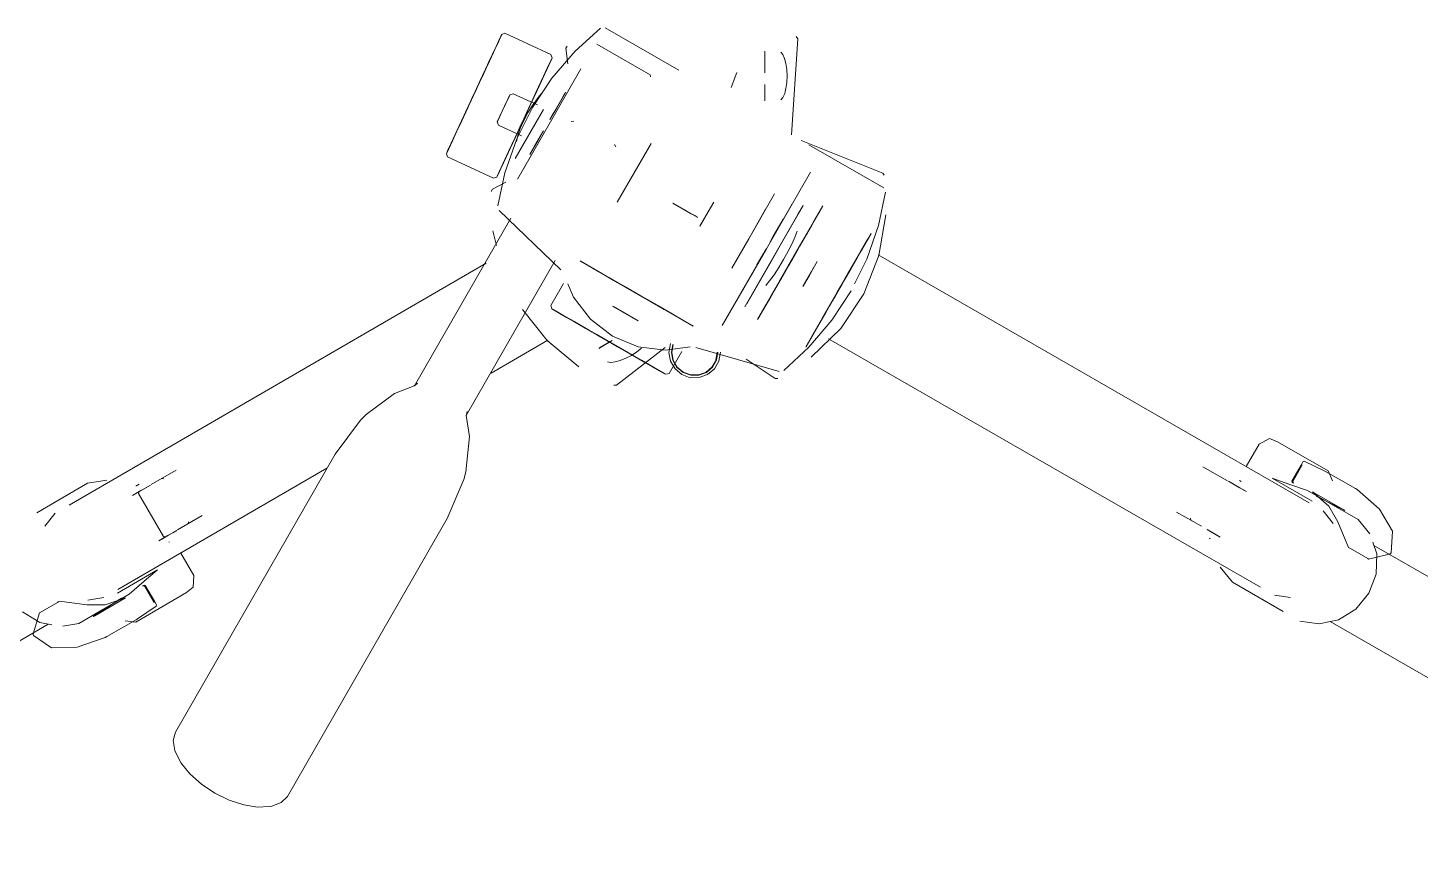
# Model space of a CAD drawing. Header units: inches. Extents: x 22 to 382261, y 22 to 371281.
# Drawn here: x 140606.1 to 140887.7, y 244806.1 to 244975.6 of the extents above; entities that cross this region are included whole.
import ezdxf

# ---------------------------------------------------------------- set-up
doc = ezdxf.new("R2010")
doc.units = ezdxf.units.IN
doc.header["$MEASUREMENT"] = 0
doc.layers.add('A-GENM', color=13, linetype='Continuous', lineweight=9)
doc.layers.add('G-IMPT', color=8, linetype='Continuous', lineweight=9)

# ---------------------------------------------------------------- blocks, each defined once
blk = doc.blocks.new('LR2029_ESTUDIO_FOTOGRAFICO_02_TRIPODE - TRIPODE_ICV_DWG-656751-01-Ground floor DIMENSION PLAN')
at = {"layer": 'G-IMPT'}
for p, q in [((-341.75, -1092.21), (-343.61, -1094.55)), ((-341.87, -1092.36), (-343.61, -1094.55)), ((-341.75, -1092.21), (-343.42, -1094.3)), ((-341.76, -1092.23), (-343.36, -1094.23)), ((-341.19, -1091.51), (-343.1, -1093.91)), ((-343.1, -1093.91), (-341.76, -1092.23)), ((-342.77, -1093.49), (-340.72, -1090.91)), ((-340.29, -1090.37), (-342.44, -1093.08)), ((-342.44, -1093.08), (-340.41, -1090.52)), ((-341.76, -1092.23), (-342.35, -1092.96)), ((-341.87, -1092.36), (-340.38, -1090.49)), ((-341.87, -1092.36), (-340.66, -1090.84)), ((-341.19, -1091.51), (-341.76, -1092.23)), ((-340.72, -1090.91), (-341.19, -1091.51)), ((-340.41, -1090.52), (-340.72, -1090.91)), ((-340.29, -1090.37), (-340.41, -1090.52)), ((-340.38, -1090.49), (-340.29, -1090.37)), ((-339.58, -1090.29), (-340.29, -1090.37)), ((-335.58, -1093.47), (-339.58, -1090.29)), ((-345.77, -1097.27), (-343.85, -1094.85)), ((-343.5, -1094.41), (-345.41, -1096.81)), ((-345.34, -1096.72), (-343.61, -1094.55)), ((-343.36, -1094.23), (-345.15, -1096.48)), ((-345.11, -1096.43), (-343.42, -1094.3)), ((-345.11, -1096.43), (-343.61, -1094.55)), ((-344.89, -1096.16), (-343.42, -1094.3)), ((-343.1, -1093.91), (-344.88, -1096.15)), ((-343.36, -1094.23), (-344.88, -1096.15)), ((-342.77, -1093.49), (-344.57, -1095.75)), ((-343.1, -1093.91), (-344.57, -1095.75)), ((-342.13, -1092.69), (-344.2, -1095.28)), ((-342.44, -1093.08), (-344.2, -1095.28)), ((-342.13, -1092.69), (-343.85, -1094.85)), ((-343.42, -1094.3), (-343.61, -1094.55)), ((-342.35, -1092.96), (-343.5, -1094.41)), ((-335.58, -1093.47), (-331.57, -1096.66)), ((-326.61, -1097.16), (-320.55, -1093.87)), ((-319.64, -1093.99), (-307.2, -1105.8)), ((-347.34, -1099.23), (-345.41, -1096.81)), ((-345.34, -1096.72), (-347.32, -1099.21)), ((-347.32, -1099.21), (-345.77, -1097.27)), ((-347.11, -1098.94), (-346.15, -1097.74)), ((-346.96, -1098.76), (-345.41, -1096.81)), ((-346.81, -1098.56), (-346.05, -1097.61)), ((-345.11, -1096.43), (-346.68, -1098.4)), ((-346.68, -1098.4), (-345.34, -1096.72)), ((-346.64, -1098.36), (-345.15, -1096.48)), ((-346.15, -1097.74), (-345.11, -1096.43)), ((-344.89, -1096.16), (-346.05, -1097.61)), ((-345.77, -1097.27), (-344.2, -1095.28)), ((-331.93, -1097.91), (-333.98, -1100.49)), ((-331.61, -1097.52), (-333.65, -1100.08)), ((-333.65, -1100.08), (-331.93, -1097.91)), ((-331.5, -1097.37), (-333.34, -1099.69)), ((-331.59, -1097.49), (-333.34, -1099.69)), ((-331.87, -1097.84), (-333.08, -1099.36)), ((-331.87, -1097.84), (-332.94, -1099.19)), ((-332.5, -1101.35), (-326.61, -1097.16)), ((-331.93, -1097.91), (-332.4, -1098.51)), ((-331.61, -1097.52), (-331.93, -1097.91)), ((-331.5, -1097.37), (-331.61, -1097.52)), ((-331.57, -1096.66), (-331.5, -1097.37)), ((-328.66, -1099.31), (-328.31, -1096.15)), ((-328.31, -1096.15), (-327.96, -1095.76)), ((-322.04, -1096.78), (-313.03, -1105.34)), ((-348.06, -1100.15), (-350.21, -1102.84)), ((-350.21, -1102.84), (-348.59, -1100.8)), ((-349.17, -1101.53), (-346.96, -1098.76)), ((-349.17, -1101.53), (-347.34, -1099.23)), ((-348.96, -1101.27), (-347.32, -1099.21)), ((-348.27, -1100.41), (-348.96, -1101.27)), ((-348.64, -1100.87), (-346.64, -1098.36)), ((-348.59, -1100.8), (-347.63, -1099.6)), ((-347.63, -1099.6), (-348.27, -1100.41)), ((-348.06, -1100.15), (-347.11, -1098.94)), ((-347.78, -1099.79), (-346.81, -1098.56)), ((-347.78, -1099.79), (-347.11, -1098.94)), ((-347.63, -1099.6), (-346.68, -1098.4)), ((-347.11, -1098.94), (-347.63, -1099.6)), ((-346.68, -1098.4), (-347.32, -1099.21)), ((-333.34, -1099.69), (-335.4, -1102.28)), ((-333.65, -1100.08), (-335.4, -1102.28)), ((-333.98, -1100.49), (-335.4, -1102.28)), ((-333.08, -1099.36), (-335.05, -1101.84)), ((-333.08, -1099.36), (-334.82, -1101.55)), ((-333.55, -1099.96), (-334.72, -1101.43)), ((-332.94, -1099.19), (-334.62, -1101.3)), ((-332.97, -1099.22), (-334.56, -1101.23)), ((-332.4, -1098.51), (-334.31, -1100.9)), ((-333.98, -1100.49), (-332.4, -1098.51)), ((-332.97, -1099.22), (-333.55, -1099.96)), ((-333.08, -1099.36), (-333.34, -1099.69)), ((-350.44, -1103.14), (-352.26, -1105.42)), ((-350.56, -1103.28), (-352.07, -1105.18)), ((-350.21, -1102.84), (-352.02, -1105.12)), ((-350.44, -1103.14), (-352.02, -1105.12)), ((-350.21, -1102.84), (-351.75, -1104.77)), ((-351.75, -1104.77), (-350.56, -1103.28)), ((-349.23, -1101.61), (-351.43, -1104.38)), ((-351.18, -1104.06), (-350.12, -1102.74)), ((-351.18, -1104.06), (-350.43, -1103.11)), ((-351.08, -1103.94), (-349.6, -1102.08)), ((-351.08, -1103.94), (-350.12, -1102.74)), ((-350.56, -1103.28), (-351.08, -1103.94)), ((-349.23, -1101.61), (-350.88, -1103.69)), ((-349.91, -1102.47), (-350.56, -1103.28)), ((-350.43, -1103.11), (-349.46, -1101.9)), ((-350.12, -1102.74), (-349.17, -1101.53)), ((-350.12, -1102.74), (-349.46, -1101.9)), ((-349.91, -1102.47), (-348.96, -1101.27)), ((-348.96, -1101.27), (-349.6, -1102.08)), ((-349.6, -1102.08), (-349.17, -1101.53)), ((-349.17, -1101.53), (-349.46, -1101.9)), ((-348.64, -1100.87), (-349.17, -1101.53)), ((-341.58, -1102.62), (-343.77, -1105.37)), ((-343.77, -1105.37), (-341.69, -1102.76)), ((-343.12, -1104.56), (-341.69, -1102.76)), ((-341.69, -1102.76), (-342.01, -1103.17)), ((-341.58, -1102.62), (-340.87, -1102.54)), ((-340.87, -1102.54), (-336.63, -1105.91)), ((-338.17, -1105.76), (-336.36, -1103.48)), ((-336.31, -1103.42), (-337.88, -1105.4)), ((-337.85, -1105.35), (-336.09, -1103.14)), ((-337.85, -1105.35), (-336.36, -1103.48)), ((-337.73, -1106.16), (-332.5, -1101.35)), ((-337.53, -1104.96), (-335.78, -1102.75)), ((-337.36, -1104.74), (-336.1, -1103.15)), ((-337.36, -1104.74), (-336.31, -1103.42)), ((-336.98, -1104.26), (-335.05, -1101.84)), ((-336.98, -1104.26), (-335.4, -1102.28)), ((-336.98, -1104.26), (-335.78, -1102.75)), ((-336.54, -1103.72), (-334.82, -1101.55)), ((-334.56, -1101.23), (-336.36, -1103.48)), ((-334.72, -1101.43), (-336.36, -1103.48)), ((-336.31, -1103.42), (-334.62, -1101.3)), ((-336.31, -1103.42), (-334.82, -1101.55)), ((-334.31, -1100.9), (-336.09, -1103.14)), ((-336.07, -1104.44), (-334.84, -1103.53)), ((-334.31, -1100.9), (-335.78, -1102.75)), ((-335.05, -1101.84), (-335.4, -1102.28)), ((-335.21, -1110.23), (-326.34, -1100.88)), ((-355.04, -1108.91), (-352.98, -1106.32)), ((-354.71, -1108.5), (-352.98, -1106.32)), ((-354.38, -1108.09), (-352.61, -1105.85)), ((-354.07, -1107.7), (-352.26, -1105.42)), ((-354.07, -1107.7), (-352.61, -1105.85)), ((-353.81, -1107.37), (-352.02, -1105.12)), ((-351.75, -1104.77), (-353.56, -1107.05)), ((-352.07, -1105.18), (-353.56, -1107.05)), ((-351.43, -1104.38), (-353.29, -1106.72)), ((-350.88, -1103.69), (-352.98, -1106.32)), ((-351.43, -1104.38), (-352.98, -1106.32)), ((-352.61, -1105.85), (-352.98, -1106.32)), ((-350.88, -1103.69), (-352.61, -1105.85)), ((-351.08, -1103.94), (-352.25, -1105.4)), ((-352.25, -1105.4), (-351.18, -1104.06)), ((-352.07, -1105.18), (-351.08, -1103.94)), ((-351.43, -1104.38), (-351.75, -1104.77)), ((-343.77, -1105.37), (-345.3, -1107.31)), ((-343.77, -1105.37), (-345.19, -1107.16)), ((-343.77, -1105.37), (-345.19, -1107.16)), ((-337.73, -1106.16), (-342.31, -1111.6)), ((-338.17, -1105.76), (-340.37, -1108.53)), ((-340.37, -1108.53), (-338.54, -1106.23)), ((-340.16, -1108.27), (-338.52, -1106.2)), ((-337.85, -1105.35), (-339.85, -1107.87)), ((-339.48, -1107.41), (-338.52, -1106.2)), ((-339.27, -1107.14), (-338.31, -1105.94)), ((-337.53, -1104.96), (-339.21, -1107.06)), ((-338.84, -1106.6), (-337.36, -1104.74)), ((-338.84, -1106.6), (-337.88, -1105.4)), ((-338.76, -1106.93), (-337.41, -1105.6)), ((-338.17, -1105.76), (-338.54, -1106.23)), ((-336.54, -1103.72), (-338.52, -1106.2)), ((-338.52, -1106.2), (-336.98, -1104.26)), ((-338.31, -1105.94), (-337.25, -1104.61)), ((-337.85, -1105.35), (-338.17, -1105.76)), ((-337.41, -1105.6), (-336.07, -1104.44)), ((-337.36, -1104.74), (-337.25, -1104.61)), ((-330.62, -1104.93), (-333.4, -1107.86)), ((-331.12, -1105.46), (-333.4, -1107.86)), ((-331.12, -1105.46), (-333.4, -1107.86)), ((-331.92, -1106.3), (-333.4, -1107.86)), ((-330.62, -1104.93), (-333.16, -1107.61)), ((-330.62, -1104.93), (-333.16, -1107.61)), ((-330.44, -1104.75), (-333.07, -1107.52)), ((-330.62, -1104.93), (-331.12, -1105.46)), ((-313.05, -1105.36), (-313.02, -1105.76)), ((-289.4, -1106.2), (-290.03, -1108.82)), ((-289.44, -1106.36), (-290.03, -1108.82)), ((-289.4, -1106.2), (-290.01, -1108.74)), ((-289.44, -1106.36), (-290.01, -1108.74)), ((-288.13, -1123.9), (-282.32, -1105.31)), ((-282.32, -1105.31), (-282.48, -1104.81)), ((-354.71, -1108.5), (-356.82, -1111.16)), ((-356.82, -1111.16), (-355.04, -1108.91)), ((-355.04, -1108.91), (-356.73, -1111.04)), ((-356.73, -1111.04), (-355.3, -1109.24)), ((-354.38, -1108.09), (-356.71, -1111.01)), ((-356.71, -1111.01), (-354.71, -1108.5)), ((-356.39, -1110.61), (-354.38, -1108.09)), ((-355.92, -1110.02), (-354.07, -1107.7)), ((-355.39, -1109.35), (-353.56, -1107.05)), ((-355.35, -1109.3), (-353.81, -1107.37)), ((-355.3, -1109.24), (-353.29, -1106.72)), ((-355.04, -1108.91), (-353.29, -1106.72)), ((-354.38, -1108.09), (-354.71, -1108.5)), ((-353.29, -1106.72), (-353.56, -1107.05)), ((-345.19, -1107.16), (-345.3, -1107.31)), ((-345.3, -1107.31), (-345.19, -1107.16)), ((-345.3, -1107.31), (-345.23, -1108.01)), ((-345.23, -1108.01), (-341.23, -1111.2)), ((-343.54, -1115.41), (-335.65, -1107.1)), ((-343.54, -1115.41), (-335.65, -1107.1)), ((-340.44, -1108.61), (-342.64, -1111.38)), ((-342.29, -1110.93), (-340.81, -1109.07)), ((-341.76, -1110.28), (-340.81, -1109.07)), ((-339.79, -1107.8), (-341.65, -1110.13)), ((-339.27, -1107.14), (-341.42, -1109.84)), ((-341.33, -1109.73), (-339.85, -1107.87)), ((-341.33, -1109.73), (-340.37, -1108.53)), ((-340.81, -1109.07), (-341.33, -1109.73)), ((-340.44, -1108.61), (-341.12, -1109.47)), ((-340.02, -1108.34), (-341.11, -1109.73)), ((-341.06, -1109.39), (-339.27, -1107.14)), ((-340.44, -1108.61), (-338.84, -1106.6)), ((-340.44, -1108.61), (-339.48, -1107.41)), ((-339.79, -1107.8), (-340.44, -1108.61)), ((-340.16, -1108.27), (-339.21, -1107.06)), ((-339.48, -1107.41), (-340.16, -1108.27)), ((-338.76, -1106.93), (-340.02, -1108.34)), ((-339.79, -1107.8), (-338.84, -1106.6)), ((-339.27, -1107.14), (-339.79, -1107.8)), ((-338.84, -1106.6), (-339.48, -1107.41)), ((-332.96, -1107.4), (-334.86, -1109.39)), ((-334.28, -1108.78), (-334.86, -1109.39)), ((-332.96, -1107.4), (-334.28, -1108.78)), ((-297.74, -1111.73), (-295.87, -1109.02)), ((-289.98, -1108.63), (-290.42, -1110.46)), ((-289.98, -1108.63), (-290.29, -1109.9)), ((-290.01, -1108.74), (-290.03, -1108.82)), ((-285.98, -1107.71), (-286.26, -1107.13)), ((-285.82, -1108.57), (-285.98, -1107.71)), ((-285.8, -1109.64), (-285.82, -1108.57)), ((-356.82, -1111.16), (-356.73, -1111.04)), ((-356.75, -1111.86), (-356.82, -1111.16)), ((-356.75, -1111.86), (-352.74, -1115.05)), ((-356.73, -1111.04), (-356.45, -1110.68)), ((-356.39, -1110.61), (-356.71, -1111.01)), ((-356.45, -1110.68), (-355.39, -1109.35)), ((-355.35, -1109.3), (-355.92, -1110.02)), ((-346.22, -1117.68), (-342.31, -1111.6)), ((-342.95, -1111.77), (-344.77, -1114.05)), ((-342.64, -1111.38), (-344.5, -1113.72)), ((-342.95, -1111.77), (-344.5, -1113.72)), ((-344.08, -1119.57), (-335.21, -1110.23)), ((-341.65, -1110.13), (-343.46, -1112.41)), ((-342.29, -1110.93), (-343.46, -1112.4)), ((-342.38, -1111.06), (-343.46, -1112.4)), ((-341.76, -1110.28), (-343.28, -1112.17)), ((-342.29, -1110.93), (-343.28, -1112.17)), ((-342.95, -1111.77), (-343.28, -1112.17)), ((-341.42, -1109.84), (-343.23, -1112.12)), ((-341.12, -1109.47), (-342.95, -1111.77)), ((-341.42, -1109.84), (-342.95, -1111.77)), ((-341.96, -1111.01), (-342.5, -1112.1)), ((-335.21, -1110.23), (-342.43, -1117.83)), ((-342.38, -1111.06), (-341.33, -1109.73)), ((-341.11, -1109.73), (-341.96, -1111.01)), ((-339.84, -1114.64), (-337.18, -1111.84)), ((-339.04, -1113.79), (-336.68, -1111.31)), ((-339.04, -1113.79), (-337.18, -1111.84)), ((-339.04, -1113.79), (-337.18, -1111.84)), ((-337.18, -1111.84), (-337.56, -1112.24)), ((-330.25, -1110.82), (-330.78, -1110.74)), ((-286.17, -1112.12), (-285.92, -1110.85)), ((-285.92, -1110.85), (-285.8, -1109.64)), ((-346.6, -1116.36), (-344.96, -1114.29)), ((-345.02, -1114.37), (-346.56, -1116.3)), ((-346.56, -1116.3), (-345.28, -1114.7)), ((-346.5, -1116.23), (-344.77, -1114.05)), ((-346.25, -1115.91), (-344.5, -1113.72)), ((-345.02, -1114.37), (-345.98, -1115.57)), ((-345.92, -1115.49), (-343.81, -1112.85)), ((-345.59, -1115.08), (-343.81, -1112.85)), ((-345.28, -1114.7), (-343.46, -1112.41)), ((-345.02, -1114.37), (-343.23, -1112.12)), ((-343.28, -1112.17), (-344.96, -1114.29)), ((-343.46, -1112.4), (-344.96, -1114.29)), ((-340.51, -1115.34), (-337.8, -1112.49)), ((-340.34, -1115.16), (-337.56, -1112.24)), ((-340.34, -1115.16), (-337.8, -1112.49)), ((-340.34, -1115.16), (-337.88, -1112.58)), ((-339.84, -1114.64), (-337.56, -1112.24)), ((-339.84, -1114.64), (-337.56, -1112.24)), ((-339.84, -1114.64), (-337.8, -1112.49)), ((-339.04, -1113.79), (-337.56, -1112.24)), ((-337.8, -1112.49), (-337.88, -1112.58)), ((-291.74, -1115.92), (-291.11, -1113.3)), ((-291.74, -1115.92), (-291.13, -1113.38)), ((-291.7, -1115.75), (-291.11, -1113.3)), ((-291.7, -1115.75), (-291.13, -1113.38)), ((-291.59, -1115.27), (-290.97, -1112.7)), ((-291.59, -1115.27), (-291.06, -1113.07)), ((-291.4, -1114.5), (-290.97, -1112.7)), ((-291.4, -1114.5), (-291.06, -1113.07)), ((-291.11, -1113.3), (-291.13, -1113.38)), ((-286.98, -1114.5), (-287.48, -1115.44)), ((-286.53, -1113.37), (-286.98, -1114.5)), ((-286.17, -1112.12), (-286.53, -1113.37)), ((-352.74, -1115.05), (-348.74, -1118.24)), ((-349.21, -1123.87), (-346.22, -1117.68)), ((-348.03, -1118.15), (-346.25, -1115.91)), ((-346.25, -1115.91), (-347.94, -1118.03)), ((-345.59, -1115.08), (-347.91, -1118.01)), ((-345.92, -1115.49), (-347.91, -1118.01)), ((-346.5, -1116.23), (-347.66, -1117.68)), ((-347.66, -1117.68), (-346.6, -1116.36)), ((-323.35, -1117.37), (-323.24, -1117.89)), ((-288.01, -1116.13), (-288.53, -1116.52)), ((-287.48, -1115.44), (-288.01, -1116.13)), ((-349.49, -1120.32), (-349.84, -1120.72)), ((-346.51, -1119.58), (-349.49, -1120.32)), ((-348.74, -1118.24), (-348.03, -1118.15)), ((-348.03, -1118.15), (-347.94, -1118.03)), ((-320.84, -1123.86), (-316.13, -1118.9)), ((-339.88, -1139.42), (-349.16, -1124.86)), ((-320.84, -1123.86), (-325.56, -1128.83)), ((-286.49, -1125.45), (-271.97, -1135.75)), ((-374.14, -1155.26), (-347.2, -1126.87)), ((-351.4, -1128.55), (-351.36, -1131.55)), ((-351.4, -1128.55), (-351.36, -1131.55)), ((-351.4, -1128.55), (-351.36, -1131.55)), ((-285.18, -1126.7), (-272.5, -1138.73)), ((-314.68, -1131.64), (-313.72, -1132.55)), ((-314.68, -1131.64), (-313.01, -1133.22)), ((-314.68, -1131.64), (-312.26, -1133.93)), ((-314.68, -1131.64), (-311.55, -1134.61)), ((-314.68, -1131.64), (-310.6, -1135.51)), ((-314.68, -1131.64), (-310.47, -1135.64)), ((-314.68, -1131.64), (-310.6, -1135.51)), ((-314.68, -1131.64), (-311.55, -1134.61)), ((-314.68, -1131.64), (-312.26, -1133.93)), ((-314.68, -1131.64), (-313.01, -1133.22)), ((-314.68, -1131.64), (-313.72, -1132.55)), ((-447.72, -1162.25), (-354.23, -1134.57)), ((-311.55, -1134.61), (-310.97, -1135.15)), ((-308.16, -1135.06), (-306.58, -1133.4)), ((-308.16, -1135.06), (-306.94, -1133.78)), ((-298.48, -1145.09), (-286.18, -1132.12)), ((-298.48, -1145.09), (-286.18, -1132.12)), ((-365.44, -1163.52), (-340.55, -1137.3)), ((-310.97, -1135.15), (-310.6, -1135.51)), ((-310.45, -1137.48), (-308.16, -1135.06)), ((-310.45, -1137.48), (-308.87, -1135.82)), ((-310.45, -1137.48), (-309.55, -1136.52)), ((-310.45, -1137.48), (-310.09, -1137.1)), ((-308.16, -1135.06), (-310.09, -1137.1)), ((-309.55, -1136.52), (-308.87, -1135.82)), ((-301.46, -1142.26), (-294.24, -1134.65)), ((-301.46, -1142.26), (-296.75, -1137.29)), ((-271.97, -1135.75), (-271.81, -1136.26)), ((-335.66, -1138.61), (-333.62, -1140.55)), ((-335.63, -1138.64), (-333.26, -1140.89)), ((-335.33, -1138.92), (-333.92, -1140.26)), ((-333.26, -1140.89), (-335.27, -1138.99)), ((-334.71, -1139.51), (-332.49, -1141.62)), ((-332.49, -1141.62), (-334.05, -1140.14)), ((-334.05, -1140.14), (-332.19, -1141.9)), ((-305.47, -1155.48), (-289.18, -1138.33)), ((-290.64, -1139.86), (-305.47, -1155.48)), ((-298.48, -1145.09), (-291.26, -1137.48)), ((-298.48, -1145.09), (-293.77, -1140.12)), ((-293.73, -1140.03), (-296.52, -1142.96)), ((-293.73, -1140.03), (-296.28, -1142.7)), ((-290.64, -1139.86), (-289.18, -1138.33)), ((-288, -1142.15), (-285.43, -1139.44)), ((-287.64, -1141.77), (-285.3, -1139.31)), ((-287.64, -1141.77), (-285.43, -1139.44)), ((-286.99, -1141.09), (-285.71, -1139.75)), ((-272.34, -1139.63), (-275.34, -1145.82)), ((-343.53, -1145.95), (-340, -1142.24)), ((-338.69, -1145.43), (-339.16, -1142.51)), ((-333.92, -1140.26), (-331.9, -1142.18)), ((-333.62, -1140.55), (-331.62, -1142.45)), ((-332.88, -1141.25), (-331.22, -1142.83)), ((-332.88, -1141.25), (-330.78, -1143.24)), ((-332.19, -1141.9), (-330.1, -1143.89)), ((-330.41, -1143.6), (-332.13, -1141.97)), ((-330.16, -1143.84), (-332.13, -1141.97)), ((-332.01, -1142.08), (-330.1, -1143.89)), ((-330.16, -1143.84), (-331.9, -1142.18)), ((-329.89, -1144.09), (-331.62, -1142.45)), ((-329.38, -1144.58), (-331.62, -1142.45)), ((-331.22, -1142.83), (-330.78, -1143.24)), ((-301.46, -1142.26), (-306.17, -1147.23)), ((-304.96, -1154.95), (-292.87, -1142.21)), ((-295.04, -1141.4), (-297.4, -1143.88)), ((-294.24, -1140.56), (-296.9, -1143.36)), ((-294.24, -1140.56), (-296.52, -1142.96)), ((-294.24, -1140.56), (-296.52, -1142.96)), ((-296.28, -1142.7), (-296.52, -1142.96)), ((-294.24, -1140.56), (-296.28, -1142.7)), ((-294.24, -1140.56), (-295.04, -1141.4)), ((-288.63, -1142.82), (-290.61, -1144.9)), ((-288.34, -1142.51), (-290.35, -1144.63)), ((-288.63, -1142.82), (-290.35, -1144.63)), ((-288, -1142.15), (-289.96, -1144.22)), ((-287.27, -1141.39), (-289.55, -1143.79)), ((-286.99, -1141.09), (-289.2, -1143.42)), ((-287.27, -1141.39), (-289.2, -1143.42)), ((-286.99, -1141.09), (-288.91, -1143.11)), ((-288.91, -1143.11), (-288.69, -1142.89)), ((-288.63, -1142.82), (-288.83, -1143.03)), ((-288.63, -1142.82), (-287.57, -1141.7)), ((-286.93, -1141.03), (-288.34, -1142.51)), ((-286.3, -1140.36), (-288, -1142.15)), ((-349.31, -1145.36), (-345.95, -1152.66)), ((-338.69, -1145.43), (-336.42, -1150.56)), ((-329.38, -1144.58), (-330.78, -1143.24)), ((-328.73, -1145.19), (-330.78, -1143.24)), ((-328.73, -1145.19), (-330.41, -1143.59)), ((-328.37, -1145.53), (-330.41, -1143.59)), ((-330.41, -1143.59), (-330.1, -1143.89)), ((-330.41, -1143.6), (-330.16, -1143.84)), ((-330.16, -1143.84), (-328.33, -1145.57)), ((-327.99, -1145.89), (-330.1, -1143.89)), ((-330.1, -1143.89), (-329.77, -1144.2)), ((-328.33, -1145.57), (-329.89, -1144.09)), ((-327.99, -1145.89), (-329.77, -1144.2)), ((-327.58, -1146.28), (-329.38, -1144.58)), ((-327.82, -1146.05), (-329.06, -1144.88)), ((-328.94, -1144.99), (-329.06, -1144.88)), ((-328.94, -1144.99), (-328.33, -1145.57)), ((-328.37, -1145.53), (-326.03, -1147.75)), ((-327.21, -1146.63), (-328.33, -1145.57)), ((-327.82, -1146.05), (-328.18, -1145.72)), ((-310.79, -1158.05), (-298.48, -1145.09)), ((-310.79, -1158.05), (-298.48, -1145.09)), ((-298.48, -1145.09), (-305.71, -1152.69)), ((-304.96, -1154.95), (-295.61, -1145.1)), ((-301.12, -1147.79), (-299.22, -1145.8)), ((-299.9, -1146.52), (-298.6, -1145.14)), ((-299.9, -1146.52), (-299.22, -1145.8)), ((-298.53, -1148.17), (-295.61, -1145.1)), ((-296.9, -1143.36), (-297.4, -1143.88)), ((-294.32, -1146.61), (-293.18, -1145.26)), ((-293.69, -1148.15), (-291.26, -1145.59)), ((-293.18, -1145.26), (-292.25, -1144.06)), ((-292.94, -1147.36), (-290.91, -1145.22)), ((-292.61, -1147.01), (-290.91, -1145.22)), ((-292.35, -1146.74), (-290.35, -1144.63)), ((-292.25, -1144.06), (-291.59, -1143.08)), ((-292.23, -1146.61), (-290.91, -1145.22)), ((-291.87, -1146.23), (-289.55, -1143.79)), ((-291.87, -1146.23), (-289.96, -1144.22)), ((-291.65, -1146), (-290.36, -1144.64)), ((-291.26, -1145.59), (-289.2, -1143.42)), ((-291.26, -1145.59), (-289.55, -1143.79)), ((-290.91, -1145.22), (-288.91, -1143.11)), ((-290.91, -1145.22), (-290.61, -1144.9)), ((-290.35, -1144.63), (-289.96, -1144.22)), ((-289.2, -1143.42), (-288.91, -1143.11)), ((-275.34, -1145.82), (-279.24, -1151.9)), ((-276.67, -1151.75), (-273.37, -1144.07)), ((-276.67, -1151.75), (-273.37, -1144.07)), ((-276.67, -1151.75), (-273.37, -1144.07)), ((-343.53, -1145.95), (-343.5, -1146.66)), ((-341.35, -1148.7), (-343.5, -1146.66)), ((-343.5, -1146.66), (-343.37, -1146.79)), ((-341.66, -1148.41), (-343.39, -1146.76)), ((-343.39, -1146.76), (-343.07, -1147.07)), ((-343.39, -1146.76), (-341.35, -1148.7)), ((-341, -1149.04), (-343.37, -1146.79)), ((-341.66, -1148.41), (-343.07, -1147.07)), ((-340.61, -1149.4), (-343, -1147.14)), ((-343, -1147.14), (-342.45, -1147.66)), ((-340.61, -1149.4), (-342.45, -1147.66)), ((-342.45, -1147.66), (-340.23, -1149.77)), ((-342.45, -1147.66), (-341.79, -1148.29)), ((-341.66, -1148.41), (-341.8, -1148.28)), ((-341.8, -1148.28), (-339.63, -1150.33)), ((-340.23, -1149.77), (-341.79, -1148.29)), ((-341.66, -1148.41), (-339.36, -1150.6)), ((-326.03, -1147.75), (-327.99, -1145.89)), ((-327.99, -1145.89), (-325.42, -1148.33)), ((-326.71, -1147.11), (-327.82, -1146.05)), ((-326.47, -1147.34), (-327.58, -1146.28)), ((-327.58, -1146.28), (-326.78, -1147.04)), ((-326.1, -1147.69), (-327.21, -1146.63)), ((-325.35, -1148.4), (-327.21, -1146.63)), ((-327.04, -1146.8), (-326.71, -1147.11)), ((-325.67, -1148.1), (-326.78, -1147.04)), ((-324.63, -1149.08), (-326.71, -1147.11)), ((-326.71, -1147.11), (-324.21, -1149.48)), ((-324.55, -1149.15), (-326.47, -1147.34)), ((-326.1, -1147.69), (-323.94, -1149.74)), ((-326.03, -1147.75), (-325.42, -1148.33)), ((-325.67, -1148.1), (-324.92, -1148.81)), ((-324.92, -1148.81), (-325.42, -1148.33)), ((-324.31, -1149.39), (-325.42, -1148.33)), ((-323.94, -1149.74), (-325.35, -1148.4)), ((-325.35, -1148.4), (-323.43, -1150.22)), ((-325.35, -1148.4), (-322.79, -1150.83)), ((-324.31, -1149.39), (-325.08, -1148.65)), ((-304.96, -1154.95), (-298.53, -1148.17)), ((-301.12, -1147.79), (-299.8, -1146.41)), ((-295.6, -1148), (-296.93, -1149.35)), ((-296.2, -1150.8), (-293.76, -1148.23)), ((-295.6, -1148), (-294.32, -1146.61)), ((-294.98, -1149.51), (-292.61, -1147.01)), ((-292.94, -1147.36), (-294.75, -1149.27)), ((-294.75, -1149.27), (-294, -1148.47)), ((-294.41, -1148.9), (-292.35, -1146.74)), ((-292.71, -1147.11), (-294.34, -1148.84)), ((-294, -1148.47), (-293.29, -1147.72)), ((-292.71, -1147.11), (-293.76, -1148.23)), ((-292.35, -1146.74), (-293.69, -1148.15)), ((-292.71, -1147.11), (-293.44, -1147.89)), ((-291.65, -1146), (-293.29, -1147.72)), ((-292.23, -1146.61), (-293.29, -1147.72)), ((-293.01, -1147.43), (-292.61, -1147.01)), ((-291.54, -1145.89), (-292.71, -1147.11)), ((-291.65, -1146), (-292.71, -1147.11)), ((-292.23, -1146.61), (-291.65, -1146)), ((-278.15, -1148.1), (-280.19, -1150.25)), ((-277.62, -1147.55), (-279.85, -1149.89)), ((-277.28, -1147.18), (-279.49, -1149.51)), ((-277.15, -1147.04), (-279.12, -1149.12)), ((-279.12, -1149.12), (-277.25, -1147.15)), ((-278.84, -1148.82), (-277.56, -1147.48)), ((-278.15, -1148.1), (-277.62, -1147.55)), ((-277.28, -1147.18), (-277.15, -1147.04)), ((-341.35, -1148.7), (-341, -1149.04)), ((-341.35, -1148.7), (-339.36, -1150.6)), ((-341.35, -1148.7), (-338.95, -1150.98)), ((-339.93, -1150.05), (-341.11, -1148.94)), ((-341.11, -1148.94), (-339.76, -1150.21)), ((-341, -1149.04), (-338.95, -1150.98)), ((-340.61, -1149.4), (-340.23, -1149.77)), ((-340.61, -1149.4), (-338.95, -1150.98)), ((-340.23, -1149.77), (-338.52, -1151.39)), ((-339.93, -1150.05), (-338.15, -1151.74)), ((-338.14, -1151.75), (-339.86, -1150.12)), ((-337.89, -1151.99), (-339.86, -1150.12)), ((-339.76, -1150.21), (-337.84, -1152.04)), ((-339.76, -1150.21), (-337.54, -1152.33)), ((-337.89, -1151.99), (-339.63, -1150.33)), ((-337.62, -1152.24), (-339.36, -1150.6)), ((-337.11, -1152.73), (-339.36, -1150.6)), ((-337.11, -1152.73), (-338.95, -1150.98)), ((-336.47, -1153.34), (-338.52, -1151.39)), ((-332.89, -1154.91), (-336.42, -1150.56)), ((-331.41, -1149.01), (-327.2, -1153.01)), ((-331.41, -1149.01), (-327.58, -1152.65)), ((-331.41, -1149.01), (-328.16, -1152.1)), ((-331.41, -1149.01), (-328.87, -1151.43)), ((-331.41, -1149.01), (-329.62, -1150.71)), ((-331.41, -1149.01), (-330.91, -1149.49)), ((-327.07, -1153.13), (-331.28, -1149.14)), ((-327.07, -1153.13), (-330.91, -1149.49)), ((-327.07, -1153.13), (-330.33, -1150.04)), ((-327.07, -1153.13), (-329.62, -1150.71)), ((-327.07, -1153.13), (-328.87, -1151.43)), ((-324.55, -1149.15), (-324.92, -1148.81)), ((-323.81, -1149.86), (-324.92, -1148.81)), ((-324.92, -1148.81), (-324.31, -1149.39)), ((-324.55, -1149.15), (-322.79, -1150.83)), ((-324.55, -1149.15), (-322.42, -1151.18)), ((-323.2, -1150.44), (-324.31, -1149.39)), ((-323.08, -1150.55), (-324.31, -1149.39)), ((-324.21, -1149.48), (-322.42, -1151.18)), ((-324.21, -1149.48), (-322.1, -1151.48)), ((-323.94, -1149.74), (-322.1, -1151.48)), ((-323.94, -1149.74), (-321.82, -1151.74)), ((-323.81, -1149.86), (-322.42, -1151.18)), ((-323.81, -1149.86), (-323.2, -1150.44)), ((-323.43, -1150.22), (-321.42, -1152.13)), ((-323.43, -1150.22), (-320.98, -1152.54)), ((-323.2, -1150.44), (-322.05, -1151.54)), ((-323.2, -1150.44), (-321.84, -1151.73)), ((-322.79, -1150.83), (-322.42, -1151.18)), ((-322.79, -1150.83), (-320.98, -1152.54)), ((-322.79, -1150.83), (-320.62, -1152.89)), ((-322.42, -1151.18), (-320.62, -1152.89)), ((-320.22, -1153.27), (-322.42, -1151.18)), ((-322.42, -1151.18), (-322.1, -1151.48)), ((-320.01, -1153.46), (-322.1, -1151.48)), ((-320.22, -1153.27), (-322.1, -1151.48)), ((-304.96, -1154.95), (-301.27, -1151.06)), ((-298.21, -1150.56), (-299.36, -1151.55)), ((-296.56, -1151.17), (-298.5, -1153.22)), ((-296.93, -1149.35), (-298.21, -1150.56)), ((-296.56, -1151.17), (-298.21, -1152.91)), ((-298, -1152.69), (-295.81, -1150.38)), ((-295.81, -1150.38), (-297.52, -1152.18)), ((-296.04, -1150.63), (-297.22, -1151.86)), ((-296.38, -1150.98), (-297.22, -1151.86)), ((-295.46, -1150.02), (-297.1, -1151.74)), ((-297.1, -1151.74), (-296.52, -1151.13)), ((-295.81, -1150.38), (-296.91, -1151.54)), ((-296.56, -1151.17), (-294.34, -1148.84)), ((-294.75, -1149.27), (-296.52, -1151.13)), ((-295.46, -1150.02), (-296.52, -1151.13)), ((-296.52, -1151.13), (-295.81, -1150.38)), ((-296.04, -1150.63), (-296.38, -1150.98)), ((-294.34, -1148.84), (-296.2, -1150.8)), ((-294.41, -1148.9), (-296.04, -1150.63)), ((-294.98, -1149.51), (-296.04, -1150.63)), ((-295.3, -1149.84), (-296.04, -1150.63)), ((-296.04, -1150.63), (-295.46, -1150.02)), ((-294.75, -1149.27), (-295.81, -1150.38)), ((-295.46, -1150.02), (-294.75, -1149.27)), ((-290.66, -1151.67), (-289.08, -1150.01)), ((-290.66, -1151.67), (-289.44, -1150.38)), ((-290.66, -1151.67), (-289.99, -1150.96)), ((-283.11, -1153.33), (-281.05, -1151.16)), ((-280.66, -1150.74), (-282.46, -1152.64)), ((-282.41, -1152.58), (-280.56, -1150.64)), ((-282.41, -1152.58), (-280.76, -1150.85)), ((-280.48, -1150.55), (-282.2, -1152.36)), ((-279.49, -1149.51), (-281.81, -1151.96)), ((-279.85, -1149.89), (-281.81, -1151.96)), ((-280.19, -1150.25), (-281.81, -1151.96)), ((-279.12, -1149.12), (-281.4, -1151.52)), ((-278.84, -1148.82), (-281.05, -1151.16)), ((-278.74, -1148.72), (-280.76, -1150.85)), ((-278.84, -1148.82), (-280.76, -1150.85)), ((-279.42, -1149.43), (-280.66, -1150.74)), ((-278.78, -1148.76), (-280.48, -1150.55)), ((-278.78, -1148.76), (-280.19, -1150.25)), ((-358.5, -1156.38), (-345.79, -1152.61)), ((-345.95, -1152.66), (-340.94, -1159.36)), ((-345.95, -1152.66), (-340.94, -1159.36)), ((-345.95, -1152.66), (-340.94, -1159.36)), ((-336.11, -1153.68), (-338.15, -1151.74)), ((-338.14, -1151.75), (-336.8, -1153.03)), ((-336.67, -1153.14), (-337.89, -1151.99)), ((-337.89, -1151.99), (-336.06, -1153.72)), ((-336.11, -1153.68), (-337.84, -1152.04)), ((-336.06, -1153.72), (-337.62, -1152.24)), ((-335.29, -1154.45), (-337.54, -1152.33)), ((-335.91, -1153.87), (-336.8, -1153.03)), ((-335.56, -1154.2), (-336.67, -1153.14)), ((-336.67, -1153.14), (-336.06, -1153.72)), ((-335.32, -1154.43), (-336.47, -1153.34)), ((-334.52, -1155.19), (-336.47, -1153.34)), ((-333.77, -1155.9), (-336.11, -1153.68)), ((-334.95, -1154.78), (-336.06, -1153.72)), ((-336.06, -1153.72), (-335.32, -1154.43)), ((-334.78, -1154.95), (-335.91, -1153.87)), ((-333.16, -1156.48), (-335.73, -1154.04)), ((-335.73, -1154.04), (-335.29, -1154.45)), ((-334.45, -1155.26), (-335.56, -1154.2)), ((-327.07, -1153.13), (-328.16, -1152.1)), ((-327.07, -1153.13), (-327.58, -1152.65)), ((-327.07, -1153.13), (-327.2, -1153.01)), ((-322.05, -1151.54), (-320.31, -1153.19)), ((-320.01, -1153.46), (-321.82, -1151.74)), ((-319.71, -1153.75), (-321.82, -1151.74)), ((-319.71, -1153.75), (-321.42, -1152.13)), ((-318.58, -1154.82), (-320.62, -1152.89)), ((-318.28, -1155.11), (-320.62, -1152.89)), ((-318.28, -1155.11), (-320.31, -1153.19)), ((-318.17, -1155.22), (-320.31, -1153.19)), ((-320.01, -1153.46), (-318.89, -1154.53)), ((-318.22, -1155.16), (-319.71, -1153.75)), ((-317.56, -1155.79), (-319.35, -1154.09)), ((-319.35, -1154.09), (-317.01, -1156.32)), ((-319.35, -1154.09), (-316.64, -1156.67)), ((-301.54, -1156.42), (-299.26, -1154.02)), ((-301.2, -1156.06), (-299.26, -1154.02)), ((-300.84, -1155.68), (-299.26, -1154.02)), ((-300.47, -1155.3), (-298.5, -1153.22)), ((-300.47, -1155.3), (-298.85, -1153.58)), ((-299.36, -1151.55), (-300.31, -1152.26)), ((-300.19, -1155), (-298.21, -1152.91)), ((-300.19, -1155), (-298.5, -1153.22)), ((-298.26, -1152.96), (-300.12, -1154.93)), ((-298.49, -1153.21), (-300.12, -1154.93)), ((-300.01, -1154.81), (-298.21, -1152.91)), ((-298, -1152.69), (-299.91, -1154.7)), ((-298.26, -1152.96), (-299.91, -1154.7)), ((-297.52, -1152.18), (-299.65, -1154.43)), ((-298, -1152.69), (-299.65, -1154.43)), ((-297.52, -1152.18), (-298.85, -1153.58)), ((-296.91, -1151.54), (-298.5, -1153.22)), ((-298.49, -1153.21), (-298.26, -1152.96)), ((-298.26, -1152.96), (-298, -1152.69)), ((-293.08, -1154.22), (-290.66, -1151.67)), ((-291.38, -1152.42), (-293.08, -1154.22)), ((-290.66, -1151.67), (-292.96, -1154.09)), ((-292.96, -1154.09), (-291.38, -1152.42)), ((-290.66, -1151.67), (-292.6, -1153.71)), ((-285.54, -1155.89), (-283.72, -1153.97)), ((-283.5, -1153.74), (-285.14, -1155.46)), ((-284.79, -1155.09), (-282.76, -1152.96)), ((-283.39, -1153.62), (-284.56, -1154.85)), ((-284.46, -1154.75), (-282.46, -1152.64)), ((-284.46, -1154.75), (-282.76, -1152.96)), ((-284.2, -1154.48), (-282.2, -1152.36)), ((-284.2, -1154.48), (-283.72, -1153.97)), ((-284.08, -1154.35), (-282.41, -1152.58)), ((-282.76, -1152.96), (-284.08, -1154.35)), ((-283.72, -1153.97), (-281.4, -1151.52)), ((-283.72, -1153.97), (-281.81, -1151.96)), ((-283.72, -1153.97), (-282.2, -1152.36)), ((-283.5, -1153.74), (-282.21, -1152.38)), ((-282.41, -1152.58), (-283.5, -1153.74)), ((-283.11, -1153.33), (-281.4, -1151.52)), ((-282.8, -1156.17), (-279.24, -1151.9)), ((-281.5, -1158.58), (-276.67, -1151.75)), ((-203.92, -1220.82), (-276.83, -1151.61)), ((-378.42, -1155.81), (-385.04, -1158.54)), ((-378.42, -1155.81), (-374.18, -1155.21)), ((-373.46, -1154.83), (-374.18, -1155.21)), ((-374.14, -1155.26), (-373.46, -1154.83)), ((-336.15, -1156.66), (-333.57, -1155.89)), ((-336.15, -1156.66), (-333.64, -1155.92)), ((-335.99, -1156.61), (-333.34, -1155.83)), ((-335.99, -1156.61), (-333.57, -1155.89)), ((-335.99, -1156.61), (-333.57, -1155.89)), ((-335.99, -1156.61), (-333.64, -1155.92)), ((-335.51, -1156.47), (-333.17, -1155.78)), ((-333.41, -1156.25), (-335.32, -1154.43)), ((-333.16, -1156.48), (-335.29, -1154.45)), ((-332.82, -1156.8), (-335.29, -1154.45)), ((-333.84, -1155.84), (-334.95, -1154.78)), ((-334.95, -1154.78), (-334.2, -1155.49)), ((-334.78, -1154.95), (-332.37, -1157.23)), ((-332.66, -1156.96), (-334.52, -1155.19)), ((-334.45, -1155.26), (-331.94, -1157.63)), ((-334.2, -1155.49), (-333.41, -1156.25)), ((-331.94, -1157.63), (-333.84, -1155.84)), ((-333.84, -1155.84), (-331.67, -1157.89)), ((-333.84, -1155.84), (-333.09, -1156.55)), ((-332.05, -1157.54), (-333.77, -1155.9)), ((-333.09, -1156.55), (-333.41, -1156.25)), ((-332.29, -1157.3), (-333.41, -1156.25)), ((-333.41, -1156.25), (-332.66, -1156.96)), ((-332.05, -1157.54), (-333.16, -1156.48)), ((-333.16, -1156.48), (-332.82, -1156.8)), ((-331.67, -1157.89), (-333.09, -1156.55)), ((-333.09, -1156.55), (-331.17, -1158.37)), ((-333.09, -1156.55), (-330.52, -1158.98)), ((-328.35, -1158.21), (-332.89, -1154.91)), ((-331.7, -1157.87), (-332.82, -1156.8)), ((-332.29, -1157.3), (-332.66, -1156.96)), ((-331.54, -1158.01), (-332.66, -1156.96)), ((-330.93, -1158.59), (-332.66, -1156.96)), ((-318.97, -1154.46), (-316.64, -1156.67)), ((-318.97, -1154.46), (-316.51, -1156.79)), ((-316.51, -1156.79), (-318.58, -1154.82)), ((-316.61, -1156.69), (-318.28, -1155.11)), ((-317.01, -1156.32), (-316.64, -1156.67)), ((-316.64, -1156.67), (-316.51, -1156.79)), ((-303.58, -1158.57), (-301.2, -1156.06)), ((-303.58, -1158.57), (-301.54, -1156.42)), ((-303.48, -1158.46), (-301.83, -1156.73)), ((-303.45, -1158.44), (-301.2, -1156.06)), ((-303.17, -1158.14), (-301.98, -1156.89)), ((-301.2, -1156.06), (-303.11, -1158.07)), ((-302.58, -1157.52), (-300.47, -1155.3)), ((-300.84, -1155.68), (-302.58, -1157.52)), ((-301.98, -1156.89), (-299.91, -1154.7)), ((-301.95, -1156.85), (-300.19, -1155)), ((-301.83, -1156.73), (-299.91, -1154.7)), ((-300.19, -1155), (-300.01, -1154.81)), ((-286.19, -1156.57), (-288.41, -1158.91)), ((-285.61, -1155.96), (-288.05, -1158.53)), ((-286.6, -1157), (-287.66, -1158.12)), ((-286.25, -1156.64), (-287.31, -1157.75)), ((-285.14, -1155.46), (-286.9, -1157.32)), ((-285.85, -1156.21), (-286.9, -1157.32)), ((-286.9, -1157.32), (-286.19, -1156.57)), ((-286.83, -1157.25), (-284.46, -1154.75)), ((-286.83, -1157.25), (-284.86, -1155.17)), ((-284.79, -1155.09), (-286.6, -1157)), ((-286.25, -1156.64), (-285.54, -1155.89)), ((-285.14, -1155.46), (-286.19, -1156.57)), ((-284.79, -1155.09), (-285.85, -1156.21)), ((-285.14, -1155.46), (-285.61, -1155.96)), ((-285.61, -1155.96), (-285.29, -1155.62)), ((-284.56, -1154.85), (-285.29, -1155.62)), ((-284.08, -1154.35), (-285.14, -1155.46)), ((-285.14, -1155.46), (-284.56, -1154.85)), ((-284.79, -1155.09), (-285.14, -1155.46)), ((-443.07, -1158.82), (-454.42, -1162.18)), ((-439.14, -1159.14), (-443.07, -1158.82)), ((-386.41, -1159.39), (-393.01, -1164.88)), ((-386.41, -1159.39), (-385.04, -1158.54)), ((-334.47, -1159.99), (-335.06, -1159.74)), ((-323.05, -1159.63), (-334.43, -1164.73)), ((-331.33, -1159.9), (-332.54, -1160.07)), ((-332.37, -1157.23), (-330.16, -1159.33)), ((-330.52, -1158.98), (-332.29, -1157.3)), ((-330.93, -1158.59), (-332.05, -1157.54)), ((-330.82, -1158.7), (-332.05, -1157.54)), ((-331.94, -1157.63), (-330.16, -1159.33)), ((-330.82, -1158.7), (-331.7, -1157.87)), ((-331.67, -1157.89), (-329.84, -1159.63)), ((-331.54, -1158.01), (-329.78, -1159.69)), ((-330.07, -1159.59), (-331.33, -1159.9)), ((-331.17, -1158.37), (-330.52, -1158.98)), ((-331.17, -1158.37), (-329.16, -1160.28)), ((-331.17, -1158.37), (-328.72, -1160.69)), ((-330.93, -1158.59), (-329.57, -1159.88)), ((-329.57, -1159.88), (-330.82, -1158.7)), ((-330.52, -1158.98), (-328.35, -1161.04)), ((-330.07, -1159.59), (-328.85, -1159.16)), ((-327.94, -1161.44), (-329.84, -1159.63)), ((-329.78, -1159.69), (-328.04, -1161.34)), ((-329.57, -1159.88), (-327.84, -1161.53)), ((-327.75, -1161.61), (-329.56, -1159.9)), ((-327.45, -1161.9), (-329.56, -1159.9)), ((-328.85, -1159.16), (-327.74, -1158.66)), ((-328.35, -1158.21), (-323.12, -1160.22)), ((-322.55, -1160.79), (-321.83, -1159.13)), ((-321.43, -1159.4), (-322.08, -1160.9)), ((-322.06, -1160.91), (-321.41, -1159.41)), ((-321.34, -1159.46), (-321.98, -1160.93)), ((-289.37, -1159.92), (-291.5, -1162.16)), ((-289.37, -1159.92), (-291.11, -1161.76)), ((-288.76, -1159.27), (-290.7, -1161.32)), ((-288.41, -1158.91), (-290.35, -1160.95)), ((-288.76, -1159.27), (-290.35, -1160.95)), ((-290.11, -1160.7), (-288.37, -1158.87)), ((-288.95, -1159.48), (-290.11, -1160.7)), ((-288.05, -1158.53), (-290.06, -1160.64)), ((-289.85, -1160.43), (-287.66, -1158.12)), ((-288.37, -1158.87), (-289.85, -1160.43)), ((-287.66, -1158.12), (-289.37, -1159.92)), ((-287.89, -1158.36), (-289.07, -1159.6)), ((-288.23, -1158.71), (-289.07, -1159.6)), ((-283.79, -1157.37), (-288.98, -1162.22)), ((-288.95, -1159.48), (-288.37, -1158.87)), ((-286.9, -1157.32), (-288.76, -1159.27)), ((-288.76, -1159.27), (-288.41, -1158.91)), ((-286.9, -1157.32), (-288.41, -1158.91)), ((-287.89, -1158.36), (-288.23, -1158.71)), ((-286.83, -1157.25), (-287.89, -1158.36)), ((-287.15, -1157.58), (-287.89, -1158.36)), ((-287.66, -1158.12), (-286.9, -1157.32)), ((-287.64, -1164.26), (-281.5, -1158.58)), ((-286.83, -1157.25), (-287.31, -1157.75)), ((-432.61, -1162.71), (-434.34, -1163.22)), ((-432.61, -1162.71), (-433.98, -1163.11)), ((-433.44, -1161.6), (-433.69, -1161.67)), ((-433.44, -1161.6), (-433.64, -1161.66)), ((-433.29, -1161.55), (-433.44, -1161.6)), ((-433.31, -1162.92), (-430.76, -1162.16)), ((-430.76, -1162.16), (-433.31, -1162.92)), ((-432.91, -1161.44), (-433.29, -1161.55)), ((-430.76, -1162.16), (-433.01, -1162.83)), ((-432.61, -1162.71), (-431.83, -1162.48)), ((-430.76, -1162.16), (-432.44, -1162.66)), ((-430.58, -1162.09), (-425.03, -1160.45)), ((-428.22, -1161.41), (-427.85, -1161.61)), ((-333.61, -1160.11), (-334.47, -1159.99)), ((-332.54, -1160.07), (-333.61, -1160.11)), ((-327.45, -1161.9), (-329.16, -1160.28)), ((-327.09, -1162.24), (-329.16, -1160.28)), ((-326.7, -1162.61), (-329.16, -1160.28)), ((-326.7, -1162.61), (-328.72, -1160.69)), ((-326.32, -1162.97), (-328.72, -1160.69)), ((-326.32, -1162.97), (-328.35, -1161.04)), ((-325.92, -1163.35), (-328.04, -1161.34)), ((-325.92, -1163.35), (-327.84, -1161.53)), ((-325.96, -1163.31), (-327.75, -1161.61)), ((-325.96, -1163.31), (-327.45, -1161.9)), ((-325.29, -1163.94), (-327.45, -1161.9)), ((-325.29, -1163.94), (-327.09, -1162.24)), ((-324.74, -1164.47), (-327.09, -1162.24)), ((-327.09, -1162.24), (-324.38, -1164.82)), ((-324.38, -1164.82), (-326.7, -1162.61)), ((-326.7, -1162.61), (-324.24, -1164.94)), ((-326.7, -1162.61), (-326.32, -1162.97)), ((-323.53, -1164.93), (-320.01, -1161.22)), ((-323.12, -1160.22), (-318.11, -1160.74)), ((-322.55, -1160.79), (-322.66, -1162.6)), ((-322.66, -1162.6), (-322.15, -1164.33)), ((-322.08, -1160.9), (-322.18, -1162.54)), ((-321.72, -1164.11), (-322.18, -1162.54)), ((-322.06, -1160.91), (-322.16, -1162.54)), ((-322.16, -1162.54), (-321.7, -1164.1)), ((-321.98, -1160.93), (-322.08, -1162.53)), ((-321.63, -1164.07), (-322.08, -1162.53)), ((-301.81, -1169.8), (-317.05, -1161.09)), ((-288.98, -1162.22), (-294.82, -1166.46)), ((-293.81, -1164.6), (-291.76, -1162.44)), ((-293.8, -1164.59), (-292.04, -1162.73)), ((-293.68, -1164.46), (-291.5, -1162.16)), ((-293.68, -1164.46), (-291.76, -1162.44)), ((-293.39, -1164.16), (-291.11, -1161.76)), ((-293.39, -1164.16), (-291.5, -1162.16)), ((-292.04, -1162.73), (-293.16, -1163.91)), ((-293.05, -1163.8), (-291.11, -1161.76)), ((-292.69, -1163.42), (-290.7, -1161.32)), ((-292.69, -1163.42), (-291.11, -1161.76)), ((-292.32, -1163.03), (-290.7, -1161.32)), ((-292.04, -1162.73), (-290.35, -1160.95)), ((-291.88, -1162.56), (-290.06, -1160.64)), ((-289.85, -1160.43), (-291.76, -1162.44)), ((-290.11, -1160.7), (-291.76, -1162.44)), ((-289.85, -1160.43), (-291.5, -1162.16)), ((-291.11, -1161.76), (-290.7, -1161.32)), ((-453.46, -1165.19), (-450.85, -1163.18)), ((-393.01, -1164.88), (-437.64, -1211.9)), ((-432.91, -1162.8), (-434.79, -1163.35)), ((-433.31, -1162.92), (-433.51, -1163.29)), ((-430.67, -1172.88), (-433.51, -1163.29)), ((-433.31, -1162.92), (-433.01, -1162.83)), ((-433.31, -1162.92), (-433.01, -1162.83)), ((-365.77, -1167.81), (-365.39, -1163.55)), ((-365.05, -1162.81), (-365.44, -1163.52)), ((-365.05, -1162.81), (-365.39, -1163.55)), ((-334.43, -1164.73), (-334.95, -1164.62)), ((-326.32, -1162.97), (-324.35, -1164.84)), ((-326.32, -1162.97), (-326.02, -1163.26)), ((-326.02, -1163.26), (-324.68, -1164.53)), ((-325.96, -1163.31), (-325.29, -1163.94)), ((-324.74, -1164.47), (-324.38, -1164.82)), ((-324.35, -1164.84), (-324.68, -1164.53)), ((-324.38, -1164.82), (-324.24, -1164.94)), ((-324.24, -1164.94), (-324.35, -1164.84)), ((-323.53, -1164.93), (-324.24, -1164.94)), ((-322.15, -1164.33), (-321.07, -1165.78)), ((-320.69, -1165.38), (-321.72, -1164.11)), ((-321.7, -1164.1), (-320.73, -1165.41)), ((-321.7, -1164.1), (-320.73, -1165.41)), ((-320.67, -1165.36), (-321.63, -1164.07)), ((-320.73, -1165.41), (-319.37, -1166.31)), ((-320.69, -1165.38), (-319.35, -1166.27)), ((-319.33, -1166.24), (-320.67, -1165.36)), ((-313.64, -1164.56), (-314.75, -1165.72)), ((-314.7, -1165.78), (-313.58, -1164.6)), ((-313.56, -1164.61), (-314.69, -1165.8)), ((-314.4, -1166.19), (-313.15, -1164.88)), ((-313.7, -1164.52), (-313.07, -1163.07)), ((-313, -1163.09), (-313.64, -1164.56)), ((-313.58, -1164.6), (-312.93, -1163.1)), ((-312.98, -1163.09), (-313.56, -1164.61)), ((-313.15, -1164.88), (-312.43, -1163.22)), ((-295.33, -1166.2), (-293.39, -1164.16)), ((-293.68, -1164.46), (-295.33, -1166.2)), ((-293.05, -1163.8), (-295.3, -1166.17)), ((-295.02, -1165.87), (-293.81, -1164.6)), ((-292.69, -1163.42), (-294.96, -1165.8)), ((-293.05, -1163.8), (-294.96, -1165.8)), ((-294.82, -1168.53), (-287.64, -1164.26)), ((-294.82, -1168.53), (-287.64, -1164.26)), ((-294.82, -1168.54), (-287.64, -1164.26)), ((-294.43, -1165.25), (-292.32, -1163.03)), ((-293.39, -1164.16), (-293.05, -1163.8)), ((-442.13, -1181.14), (-395.28, -1167.26)), ((-365.77, -1167.81), (-368.15, -1174.57)), ((-321.07, -1165.78), (-319.57, -1166.78)), ((-319.57, -1166.78), (-317.81, -1167.2)), ((-319.37, -1166.31), (-317.78, -1166.69)), ((-319.35, -1166.27), (-317.78, -1166.64)), ((-317.77, -1166.62), (-319.33, -1166.24)), ((-317.81, -1167.2), (-316.01, -1167)), ((-317.78, -1166.64), (-316.17, -1166.46)), ((-317.78, -1166.69), (-316.16, -1166.51)), ((-316.18, -1166.44), (-317.77, -1166.62)), ((-314.75, -1165.72), (-316.18, -1166.44)), ((-316.17, -1166.46), (-314.69, -1165.8)), ((-316.16, -1166.51), (-314.7, -1165.78)), ((-316.01, -1167), (-314.4, -1166.19)), ((-307.72, -1165.77), (-302.9, -1171)), ((-294.82, -1166.46), (-300.82, -1169.8)), ((-295.33, -1166.2), (-295.43, -1166.31)), ((-217.48, -1235.1), (-290.53, -1165.76)), ((-427.58, -1172.23), (-422.03, -1170.59)), ((-425.01, -1171.2), (-425.21, -1171.57)), ((-302.9, -1171), (-302.37, -1171.1)), ((-429.6, -1172.87), (-431.78, -1173.52)), ((-429.9, -1172.96), (-431.78, -1173.52)), ((-429.6, -1172.87), (-431.33, -1173.38)), ((-429.6, -1172.87), (-430.97, -1173.28)), ((-430.67, -1172.88), (-430.3, -1173.08)), ((-430.3, -1173.08), (-427.75, -1172.33)), ((-427.75, -1172.33), (-430.3, -1173.08)), ((-429.9, -1172.96), (-430.3, -1173.08)), ((-430.3, -1173.08), (-430, -1172.99)), ((-430, -1172.99), (-429.43, -1172.82)), ((-429.9, -1172.96), (-429.43, -1172.82)), ((-428.82, -1172.64), (-429.6, -1172.87)), ((-427.75, -1172.33), (-429.43, -1172.82)), ((-427.75, -1172.33), (-428.65, -1172.59)), ((-428.65, -1172.59), (-427.75, -1172.33)), ((-429.7, -1174.21), (-429.9, -1174.26)), ((-368.93, -1175.98), (-374.06, -1182.86)), ((-368.15, -1174.57), (-368.93, -1175.98)), ((-433.4, -1179.17), (-442.36, -1181.82)), ((-436.58, -1180.74), (-433.4, -1179.17)), ((-428.04, -1176.97), (-426.58, -1182.01)), ((-461.94, -1181.01), (-459.04, -1183.92)), ((-458.68, -1181.98), (-460.53, -1185.2)), ((-458.5, -1181.93), (-458.68, -1181.98)), ((-458.5, -1181.93), (-454.64, -1180.79)), ((-454.64, -1180.79), (-454.46, -1180.73)), ((-454.46, -1180.73), (-454.16, -1180.66)), ((-448.95, -1182.65), (-454.16, -1180.66)), ((-448.54, -1181.8), (-445.26, -1182.06)), ((-440.12, -1182.6), (-436.58, -1180.74)), ((-437.12, -1181.61), (-436.79, -1181.51)), ((-437.12, -1181.61), (-436.75, -1181.7)), ((-436.58, -1181.65), (-436.79, -1181.51)), ((-436.75, -1181.7), (-435.64, -1185.45)), ((-435.52, -1185.2), (-436.58, -1181.65)), ((-427.22, -1184.26), (-426.58, -1182.01)), ((-550.92, -1212.32), (-457.48, -1184.65)), ((-460.53, -1185.2), (-460.93, -1185.89)), ((-459.04, -1183.92), (-456.82, -1184.96)), ((-451.47, -1185.95), (-440.12, -1182.6)), ((-445.36, -1183.55), (-448.95, -1182.65)), ((-442.19, -1183.11), (-448.31, -1185.29)), ((-447.93, -1185.18), (-448.31, -1185.29)), ((-447.93, -1185.18), (-441.39, -1183.25)), ((-441.07, -1183.15), (-445.36, -1183.55)), ((-441.86, -1183.01), (-442.19, -1183.11)), ((-441.39, -1183.25), (-441.07, -1183.15)), ((-440.16, -1188.38), (-428.82, -1185.02)), ((-435.64, -1185.03), (-435.64, -1185.45)), ((-435.52, -1185.2), (-435.3, -1185.96)), ((-428.82, -1185.02), (-427.22, -1184.26)), ((-374.06, -1182.86), (-418.7, -1229.88)), ((-460.93, -1185.89), (-460.92, -1186)), ((-460.92, -1186), (-460.9, -1186.17)), ((-460.9, -1186.17), (-457.94, -1189.41)), ((-454.71, -1185.69), (-451.47, -1185.95)), ((-446.54, -1189.88), (-440, -1187.94)), ((-442.23, -1187.62), (-440.16, -1188.38)), ((-440, -1187.94), (-439.68, -1187.85)), ((-439.68, -1187.85), (-435.4, -1186.21)), ((-435.4, -1186.21), (-435.3, -1185.96)), ((-452.9, -1190.56), (-457.94, -1189.41)), ((-446.91, -1189.99), (-452.9, -1190.56)), ((-446.54, -1189.88), (-446.91, -1189.99)), ((-214.58, -1210.7), (-210.94, -1206.91)), ((-208.67, -1206.34), (-210.94, -1206.91)), ((-207.21, -1207.34), (-208.67, -1206.34)), ((-198.63, -1215.49), (-207.21, -1207.34)), ((-218.91, -1212.66), (-223.1, -1208.68)), ((-438.62, -1215.47), (-438.48, -1213.43)), ((-438.48, -1213.43), (-437.64, -1211.9)), ((-218.74, -1212.77), (-216.81, -1214.6)), ((-218.74, -1212.77), (-217.04, -1214.38)), ((-218.74, -1212.77), (-217.47, -1213.97)), ((-218.06, -1213.41), (-218.74, -1212.77)), ((-217.47, -1213.97), (-218.06, -1213.41)), ((-216.54, -1213.14), (-216.25, -1213.41)), ((-203.7, -1213.06), (-206.26, -1215.75)), ((-206.12, -1215.88), (-203.43, -1213.04)), ((-203.79, -1213.25), (-203.43, -1213.04)), ((-203.7, -1213.06), (-203.16, -1212.49)), ((-202.9, -1212.45), (-203.16, -1212.49)), ((-199.33, -1215.34), (-202.9, -1212.45)), ((-438.51, -1215.99), (-438.62, -1215.47)), ((-437.96, -1218.31), (-438.51, -1215.99)), ((-217.93, -1213.54), (-217.11, -1214.31)), ((-217.11, -1214.31), (-217.47, -1213.97)), ((-217.04, -1214.38), (-217.47, -1213.97)), ((-217.34, -1214.1), (-216.03, -1215.34)), ((-217.34, -1214.1), (-215.69, -1215.66)), ((-216.81, -1214.6), (-217.04, -1214.38)), ((-207.04, -1216.21), (-209.99, -1214.23)), ((-209.99, -1214.23), (-203.21, -1220.67)), ((-203.66, -1218.34), (-207.04, -1216.21)), ((-206.26, -1215.75), (-206.27, -1216)), ((-206.02, -1216.24), (-206.27, -1216)), ((-206.02, -1216.24), (-206.12, -1215.88)), ((-199.09, -1215.57), (-199.33, -1215.34)), ((-194.14, -1220.26), (-199.09, -1215.57)), ((-198.26, -1217.66), (-198.63, -1215.49)), ((-436.76, -1220.82), (-437.96, -1218.31)), ((-226.19, -1220.33), (-230.38, -1216.35)), ((-227.96, -1218.63), (-227.97, -1218.21)), ((-227.73, -1218.85), (-227.96, -1218.63)), ((-195.08, -1226.49), (-203.66, -1218.34)), ((-202.46, -1219.12), (-202.7, -1218.89)), ((-202.7, -1218.89), (-200.21, -1222.41)), ((-435, -1223.36), (-436.76, -1220.82)), ((-224.41, -1222), (-225.23, -1221.23)), ((-224.64, -1221.79), (-225.23, -1221.23)), ((-225.23, -1221.23), (-224.11, -1222.29)), ((-224.41, -1222), (-224.77, -1221.66)), ((-224.64, -1221.79), (-222.99, -1223.35)), ((-224.64, -1221.79), (-223.33, -1223.03)), ((-224.64, -1221.79), (-223.61, -1222.77)), ((-197.52, -1223.81), (-202.46, -1219.12)), ((-202.18, -1219.88), (-197.23, -1224.08)), ((-194.14, -1220.26), (-193.86, -1220.53)), ((-193.86, -1220.53), (-190.37, -1225.43)), ((-432.79, -1225.75), (-435, -1223.36)), ((-225.19, -1223.06), (-225.04, -1223.2)), ((-224.41, -1222), (-224.11, -1222.29)), ((-224.41, -1222), (-222.99, -1223.35)), ((-200.14, -1226.04), (-201.55, -1223.06)), ((-200.21, -1222.41), (-199.2, -1225.97)), ((-197.52, -1223.81), (-197.23, -1224.08)), ((-430.29, -1227.84), (-432.79, -1225.75)), ((-199.2, -1225.97), (-198.32, -1231.47)), ((-193.49, -1229.85), (-195.08, -1226.49)), ((-190.37, -1225.43), (-188.85, -1230.38)), ((-427.66, -1229.47), (-430.29, -1227.84)), ((-425.08, -1230.53), (-427.66, -1229.47)), ((-418.7, -1229.88), (-420.18, -1230.8)), ((-224.46, -1229.22), (-222.78, -1232.79)), ((-422.74, -1230.96), (-425.08, -1230.53)), ((-422.74, -1230.96), (-422.21, -1231.04)), ((-420.18, -1230.8), (-422.21, -1231.04)), ((-222.78, -1232.79), (-214.19, -1240.94)), ((-198.1, -1231.69), (-198.32, -1231.47)), ((-197.97, -1231.82), (-198.1, -1231.69)), ((-195.05, -1234.6), (-197.97, -1231.82)), ((-193.06, -1234.07), (-193.26, -1231.62)), ((-122.52, -1299.44), (-193.2, -1232.35)), ((-190.18, -1234.55), (-188.85, -1230.38)), ((-195.05, -1234.6), (-194.91, -1234.72)), ((-194.91, -1234.72), (-191.2, -1234.72)), ((-194.13, -1238.03), (-193.06, -1234.07)), ((-191.2, -1234.72), (-190.4, -1234.72)), ((-190.4, -1234.72), (-190.32, -1234.66)), ((-190.32, -1234.66), (-190.18, -1234.55)), ((-212.07, -1238.6), (-215.11, -1237.35)), ((-196.46, -1241.48), (-194.13, -1238.03)), ((-199.78, -1243.99), (-196.46, -1241.48)), ((-211.35, -1243.63), (-207.7, -1245.13)), ((-203.68, -1245.26), (-199.78, -1243.99)), ((-207.7, -1245.13), (-203.68, -1245.26)), ((-134.72, -1312.3), (-205.41, -1245.2))]:
    blk.add_line(p, q, dxfattribs=at)
blk = doc.blocks.new('LR2029_ESTUDIO_FOTOGRAFICO_02_TRIPODE - LR2029_ESTUDIO_FOTOGRAFICO_02_TRIPODE-656754-01-Ground floor DIMENSION PLAN')
at = {"rotation": 13.62465064363882}
blk.add_blockref('LR2029_ESTUDIO_FOTOGRAFICO_02_TRIPODE - TRIPODE_ICV_DWG-656751-01-Ground floor DIMENSION PLAN', (37, 1188.64), dxfattribs=at)

msp = doc.modelspace()

# ---------------------------------------------------------------- block references
at = {"layer": 'A-GENM'}
msp.add_blockref('LR2029_ESTUDIO_FOTOGRAFICO_02_TRIPODE - LR2029_ESTUDIO_FOTOGRAFICO_02_TRIPODE-656754-01-Ground floor DIMENSION PLAN', (140738.82, 244925.46), dxfattribs=at)

doc.saveas('drawing.dxf')
